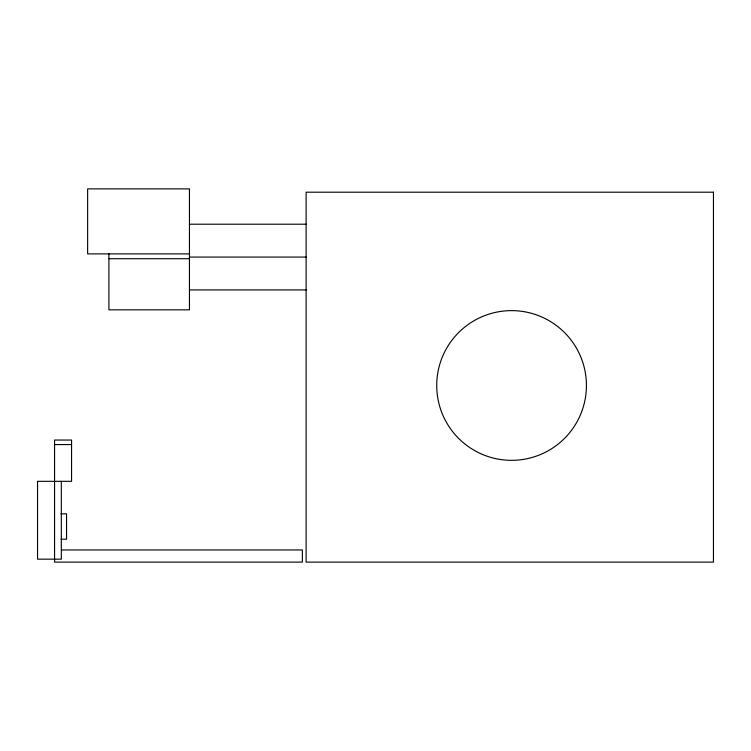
<?xml version="1.0" encoding="UTF-8"?>
<svg xmlns="http://www.w3.org/2000/svg" width="751" height="751" viewBox="0 0 751 751"><rect width="100%" height="100%" fill="white"/><g stroke="black" fill="none" stroke-linecap="round" stroke-linejoin="round"><path stroke-width="1.13" d="M189.459 224.211L306.117 224.211M189.459 253.876L87.632 253.876L87.632 188.876L189.459 188.876L189.459 309.834L108.904 309.834L108.904 253.594M189.459 257.067L306.117 257.067M108.904 258.72L189.459 258.72M189.459 289.924L306.117 289.924M54.56 444.564L71.561 444.564M60.962 513.825L66.548 513.825L66.548 539.199L60.962 539.199M61.573 549.948L302.381 549.948L302.381 562.123L54.56 562.123L54.56 440.048L71.561 440.048L71.561 481.325L37.55 481.325L37.55 559.166L61.319 559.166L61.319 481.325M713.45 192.2L306.117 192.2L306.117 562.123L713.45 562.123L713.45 192.2M465.489 444.461A74.847 74.847 0 0 0 585.696 395.899A74.847 74.847 0 0 0 483.541 316.077A74.847 74.847 0 0 0 465.489 444.461"/></g></svg>
